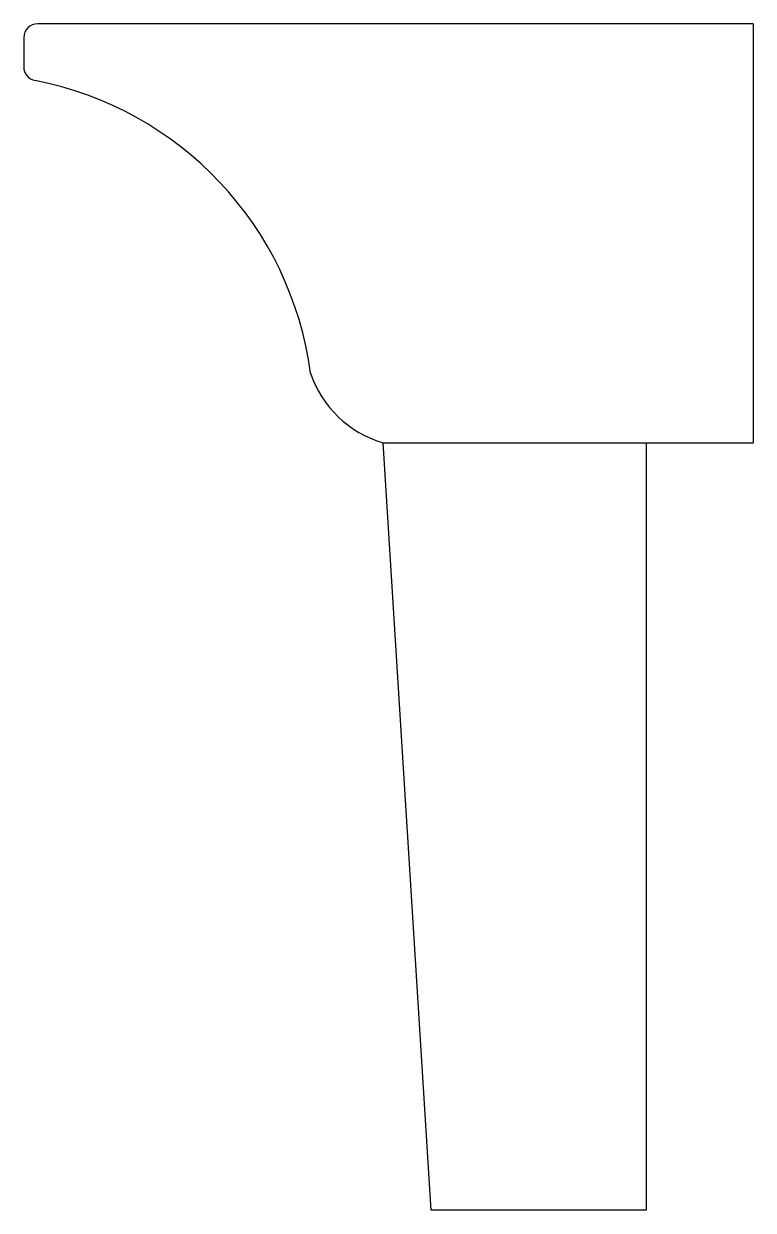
# Model space of a CAD drawing. Header units: millimetres. Extents: x 5.594 to 6.114, y -16.034 to -15.189.
import ezdxf

# ---------------------------------------------------------------- set-up
doc = ezdxf.new("R2010")
doc.units = ezdxf.units.MM
doc.header["$LTSCALE"] = 10

msp = doc.modelspace()

# ---------------------------------------------------------------- linework, layer by layer
for p, q in [((6.1142, -15.18946), (5.60438, -15.18946)), ((6.1142, -15.18946), (6.1142, -15.48787)), ((5.59438, -15.19946), (5.59438, -15.22007)), ((5.8504, -15.48787), (6.1142, -15.48787)), ((5.88468, -16.03446), (5.8504, -15.48787)), ((6.03789, -15.48787), (6.03789, -16.03446)), ((6.03789, -16.03446), (5.88468, -16.03446))]:
    msp.add_line(p, q)
for centre, radius, start, end in [((5.60438, -15.19946), 0.01, 90, 180), ((5.60438, -15.22007), 0.01, 180, 258.97354), ((5.55553, -15.47077), 0.24542, 7.61305, 78.97354), ((5.8716, -15.41417), 0.07669, 198.31016, 253.95412)]:
    msp.add_arc(centre, radius, start, end)

doc.saveas('drawing.dxf')
